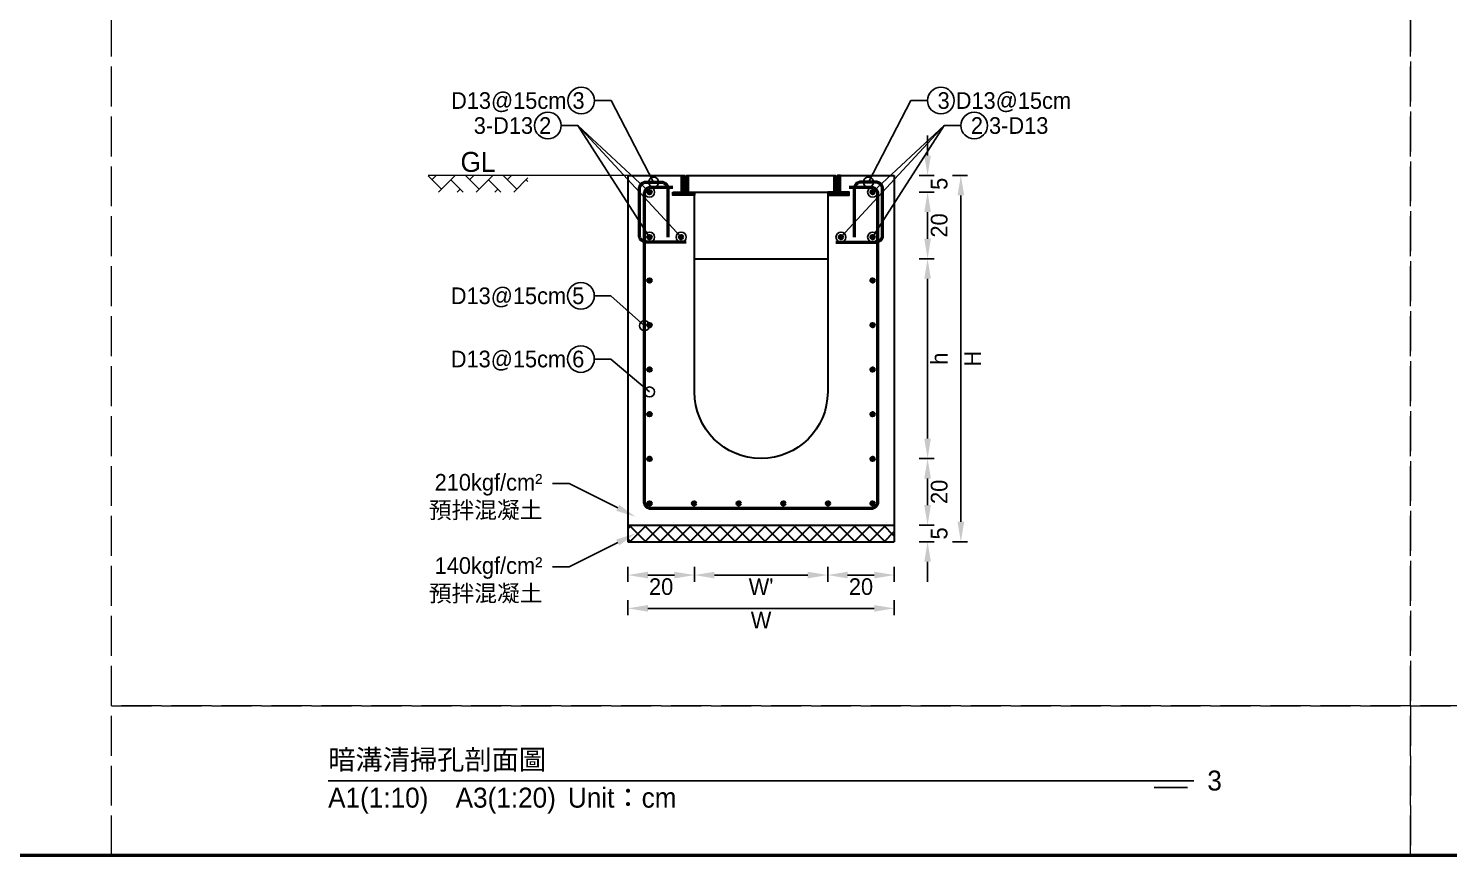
# Model space of a CAD drawing. Extents: x -7340 to 3675, y -3342 to 777.
# Drawn here: x -2565 to -2138.6, y -2021 to -1772.6 of the extents above; entities that cross this region are included whole.
import ezdxf
from ezdxf import colors
from ezdxf.entities.mleader import LeaderData, LeaderLine
from ezdxf.math import Vec2, Vec3

# ---------------------------------------------------------------- set-up
doc = ezdxf.new("R2010")
doc.units = 0
doc.header["$MEASUREMENT"] = 0
doc.linetypes.add('ACAD_ISO02W100', pattern=[15, 12, -3])
for name, color, linetype, lineweight in [('一、3.基本-變更', 1, 'Continuous', 50), ('二、2.繪圖-施作項目', 181, 'Continuous', 30), ('二、4.繪圖-設計鋪面', 40, 'Continuous', 20), ('二、5.繪圖-鋼筋', 60, 'Continuous', 50), ('二、6.繪圖-其他施作項目', 35, 'Continuous', 30)]:
    doc.layers.add(name, color=color, linetype=linetype, lineweight=lineweight)
doc.layers.add('一、4.基本-隱藏', color=9, linetype='ACAD_ISO02W100', lineweight=20, plot=False)
doc.layers.add('三、3.文字-註解文字', color=2, linetype='Continuous')
doc.styles.add('次圖名(詳圖)', font='MS PGothic.ttf', dxfattribs={"height": 6})
doc.styles.add('註解文字(詳圖)', font='MS PGothic.ttf', dxfattribs={"height": 5})
doc.dimstyles.new('註解文字(詳圖)', dxfattribs={"dimtxt": 5, "dimasz": 6, "dimexe": 2, "dimexo": 5, "dimgap": 1, "dimtad": 2, "dimzin": 0, "dimdsep": 46, "dimtxsty": '註解文字(詳圖)', "dimcen": 0.1, "dimclrd": 144, "dimclre": 144, "dimclrt": 256, "dimadec": 0, "dimazin": 0, "dimtfac": 1, "dimtofl": 0, "dimtmove": 0, "dimatfit": 3, "dimfxlon": 1, "dimtolj": 1, "dimtzin": 0, "dimlwd": -1, "dimlwe": -1, "dimarcsym": 1})

# ---------------------------------------------------------------- blocks, each defined once
blk = doc.blocks.new('_Small')
at = {"color": 0, "linetype": 'ByBlock', "lineweight": -2}
blk.add_circle((0, 0), 0.25, dxfattribs=at)
blk = doc.blocks.new('*D267')
at = {"layer": 'Defpoints', "color": 0, "transparency": 16777216}
for p in [(-2325, -1841.75), (-2345, -1901.75), (-2295, -1901.75)]:
    blk.add_point(p, dxfattribs=at)
at = {"layer": '三、3.文字-註解文字', "color": 144, "transparency": 16777216}
for p, q in [((-2297.5, -1841.75), (-2293, -1841.75)), ((-2295, -1847.75), (-2295, -1895.75)), ((-2297.5, -1901.75), (-2293, -1901.75))]:
    blk.add_line(p, q, dxfattribs=at)
for points in [[(-2296, -1847.75), (-2294, -1847.75), (-2295, -1841.75)], [(-2296, -1895.75), (-2294, -1895.75), (-2295, -1901.75)]]:
    blk.add_solid(points, dxfattribs=at)
at = {"layer": '三、3.文字-註解文字', "transparency": 16777216, "insert": (-2291.5, -1871.75), "char_height": 5, "attachment_point": 5, "rotation": 90, "style": '註解文字(詳圖)'}
blk.add_mtext('\\A1;h', dxfattribs=at)
blk = doc.blocks.new('*D268')
at = {"layer": 'Defpoints', "color": 0, "transparency": 16777216}
for p in [(-2345, -1901.75), (-2305, -1921.75), (-2295, -1921.75)]:
    blk.add_point(p, dxfattribs=at)
at = {"layer": '三、3.文字-註解文字', "color": 144, "transparency": 16777216}
for p, q in [((-2297.5, -1901.75), (-2293, -1901.75)), ((-2295, -1907.75), (-2295, -1915.75)), ((-2297.5, -1921.75), (-2293, -1921.75))]:
    blk.add_line(p, q, dxfattribs=at)
for points in [[(-2296, -1907.75), (-2294, -1907.75), (-2295, -1901.75)], [(-2296, -1915.75), (-2294, -1915.75), (-2295, -1921.75)]]:
    blk.add_solid(points, dxfattribs=at)
at = {"layer": '三、3.文字-註解文字', "transparency": 16777216, "insert": (-2291.5, -1911.75), "char_height": 5, "attachment_point": 5, "rotation": 90, "style": '註解文字(詳圖)'}
blk.add_mtext('\\A1;20', dxfattribs=at)
blk = doc.blocks.new('*D269')
at = {"layer": 'Defpoints', "color": 0, "transparency": 16777216}
for p in [(-2305, -1921.75), (-2305, -1926.75), (-2295, -1926.75)]:
    blk.add_point(p, dxfattribs=at)
at = {"layer": '三、3.文字-註解文字', "color": 144, "transparency": 16777216}
for p, q in [((-2295, -1915.75), (-2295, -1909.75)), ((-2297.5, -1921.75), (-2293, -1921.75)), ((-2297.5, -1926.75), (-2293, -1926.75)), ((-2295, -1932.75), (-2295, -1938.75))]:
    blk.add_line(p, q, dxfattribs=at)
for points in [[(-2296, -1915.75), (-2294, -1915.75), (-2295, -1921.75)], [(-2296, -1932.75), (-2294, -1932.75), (-2295, -1926.75)]]:
    blk.add_solid(points, dxfattribs=at)
at = {"layer": '三、3.文字-註解文字', "transparency": 16777216, "insert": (-2291.5, -1924.25), "char_height": 5, "attachment_point": 5, "rotation": 90, "style": '註解文字(詳圖)'}
blk.add_mtext('\\A1;5', dxfattribs=at)
blk = doc.blocks.new('*D270')
at = {"layer": 'Defpoints', "color": 0, "transparency": 16777216}
for p in [(-2305, -1816.75), (-2305, -1926.75), (-2285, -1926.75)]:
    blk.add_point(p, dxfattribs=at)
at = {"layer": '三、3.文字-註解文字', "color": 144, "transparency": 16777216}
for p, q in [((-2287.5, -1816.75), (-2283, -1816.75)), ((-2285, -1822.75), (-2285, -1920.75)), ((-2287.5, -1926.75), (-2283, -1926.75))]:
    blk.add_line(p, q, dxfattribs=at)
for points in [[(-2286, -1822.75), (-2284, -1822.75), (-2285, -1816.75)], [(-2286, -1920.75), (-2284, -1920.75), (-2285, -1926.75)]]:
    blk.add_solid(points, dxfattribs=at)
at = {"layer": '三、3.文字-註解文字', "transparency": 16777216, "insert": (-2281.5, -1871.75), "char_height": 5, "attachment_point": 5, "rotation": 90, "style": '註解文字(詳圖)'}
blk.add_mtext('\\A1;H', dxfattribs=at)
blk = doc.blocks.new('*D271')
at = {"layer": 'Defpoints', "color": 0, "transparency": 16777216}
for p in [(-2305, -1816.75), (-2305, -1821.75), (-2295, -1821.75)]:
    blk.add_point(p, dxfattribs=at)
at = {"layer": '三、3.文字-註解文字', "color": 144, "transparency": 16777216}
for p, q in [((-2295, -1810.75), (-2295, -1804.75)), ((-2297.5, -1816.75), (-2293, -1816.75)), ((-2297.5, -1821.75), (-2293, -1821.75)), ((-2295, -1827.75), (-2295, -1833.75))]:
    blk.add_line(p, q, dxfattribs=at)
for points in [[(-2296, -1810.75), (-2294, -1810.75), (-2295, -1816.75)], [(-2296, -1827.75), (-2294, -1827.75), (-2295, -1821.75)]]:
    blk.add_solid(points, dxfattribs=at)
at = {"layer": '三、3.文字-註解文字', "transparency": 16777216, "insert": (-2291.5, -1819.25), "char_height": 5, "attachment_point": 5, "rotation": 90, "style": '註解文字(詳圖)'}
blk.add_mtext('\\A1;5', dxfattribs=at)
blk = doc.blocks.new('*D272')
at = {"layer": 'Defpoints', "color": 0, "transparency": 16777216}
for p in [(-2305, -1821.75), (-2305, -1841.75), (-2295, -1841.75)]:
    blk.add_point(p, dxfattribs=at)
at = {"layer": '三、3.文字-註解文字', "color": 144, "transparency": 16777216}
for p, q in [((-2297.5, -1821.75), (-2293, -1821.75)), ((-2295, -1827.75), (-2295, -1835.75)), ((-2297.5, -1841.75), (-2293, -1841.75))]:
    blk.add_line(p, q, dxfattribs=at)
for points in [[(-2296, -1827.75), (-2294, -1827.75), (-2295, -1821.75)], [(-2296, -1835.75), (-2294, -1835.75), (-2295, -1841.75)]]:
    blk.add_solid(points, dxfattribs=at)
at = {"layer": '三、3.文字-註解文字', "transparency": 16777216, "insert": (-2291.5, -1831.75), "char_height": 5, "attachment_point": 5, "rotation": 90, "style": '註解文字(詳圖)'}
blk.add_mtext('\\A1;20', dxfattribs=at)
blk = doc.blocks.new('*D273')
at = {"layer": 'Defpoints', "color": 0, "transparency": 16777216}
for p in [(-2385, -1816.75), (-2365, -1821.75), (-2385, -1936.75)]:
    blk.add_point(p, dxfattribs=at)
at = {"layer": '三、3.文字-註解文字', "color": 144, "transparency": 16777216}
for p, q in [((-2385, -1934.25), (-2385, -1938.75)), ((-2365, -1934.25), (-2365, -1938.75)), ((-2371, -1936.75), (-2379, -1936.75))]:
    blk.add_line(p, q, dxfattribs=at)
for points in [[(-2379, -1935.75), (-2379, -1937.75), (-2385, -1936.75)], [(-2371, -1935.75), (-2371, -1937.75), (-2365, -1936.75)]]:
    blk.add_solid(points, dxfattribs=at)
at = {"layer": '三、3.文字-註解文字', "transparency": 16777216, "insert": (-2375, -1940.25), "char_height": 5, "attachment_point": 5, "style": '註解文字(詳圖)'}
blk.add_mtext('\\A1;20', dxfattribs=at)
blk = doc.blocks.new('*D274')
at = {"layer": 'Defpoints', "color": 0, "transparency": 16777216}
for p in [(-2365, -1821.75), (-2325, -1821.75), (-2325, -1936.75)]:
    blk.add_point(p, dxfattribs=at)
at = {"layer": '三、3.文字-註解文字', "color": 144, "transparency": 16777216}
for p, q in [((-2365, -1934.25), (-2365, -1938.75)), ((-2325, -1934.25), (-2325, -1938.75)), ((-2359, -1936.75), (-2331, -1936.75))]:
    blk.add_line(p, q, dxfattribs=at)
for points in [[(-2359, -1935.75), (-2359, -1937.75), (-2365, -1936.75)], [(-2331, -1935.75), (-2331, -1937.75), (-2325, -1936.75)]]:
    blk.add_solid(points, dxfattribs=at)
at = {"layer": '三、3.文字-註解文字', "transparency": 16777216, "insert": (-2345, -1940.25), "char_height": 5, "attachment_point": 5, "style": '註解文字(詳圖)'}
blk.add_mtext("\\A1;W'", dxfattribs=at)
blk = doc.blocks.new('*D275')
at = {"layer": 'Defpoints', "color": 0, "transparency": 16777216}
for p in [(-2305, -1816.75), (-2325, -1821.75), (-2305, -1936.75)]:
    blk.add_point(p, dxfattribs=at)
at = {"layer": '三、3.文字-註解文字', "color": 144, "transparency": 16777216}
for p, q in [((-2325, -1934.25), (-2325, -1938.75)), ((-2305, -1934.25), (-2305, -1938.75)), ((-2319, -1936.75), (-2311, -1936.75))]:
    blk.add_line(p, q, dxfattribs=at)
for points in [[(-2319, -1935.75), (-2319, -1937.75), (-2325, -1936.75)], [(-2311, -1935.75), (-2311, -1937.75), (-2305, -1936.75)]]:
    blk.add_solid(points, dxfattribs=at)
at = {"layer": '三、3.文字-註解文字', "transparency": 16777216, "insert": (-2315, -1940.25), "char_height": 5, "attachment_point": 5, "style": '註解文字(詳圖)'}
blk.add_mtext('\\A1;20', dxfattribs=at)
blk = doc.blocks.new('*D276')
at = {"layer": 'Defpoints', "color": 0, "transparency": 16777216}
for p in [(-2385, -1926.75), (-2305, -1926.75), (-2305, -1946.75)]:
    blk.add_point(p, dxfattribs=at)
at = {"layer": '三、3.文字-註解文字', "color": 144, "transparency": 16777216}
for p, q in [((-2385, -1944.25), (-2385, -1948.75)), ((-2305, -1944.25), (-2305, -1948.75)), ((-2379, -1946.75), (-2311, -1946.75))]:
    blk.add_line(p, q, dxfattribs=at)
for points in [[(-2379, -1945.75), (-2379, -1947.75), (-2385, -1946.75)], [(-2311, -1945.75), (-2311, -1947.75), (-2305, -1946.75)]]:
    blk.add_solid(points, dxfattribs=at)
at = {"layer": '三、3.文字-註解文字', "transparency": 16777216, "insert": (-2345, -1950.25), "char_height": 5, "attachment_point": 5, "style": '註解文字(詳圖)'}
blk.add_mtext('\\A1;W', dxfattribs=at)

msp = doc.modelspace()

# ---------------------------------------------------------------- hatches: boundary and pattern name
at = {"layer": '二、2.繪圖-施作項目'}
h = msp.add_hatch(dxfattribs=at)
h.set_pattern_fill('ANSI37', color=256)
h.set_pattern_definition([(45, (-3854.7632, -1960.2784), (-2.245064, 2.245064), []), (135, (-3854.7632, -1960.2784), (-2.245064, -2.245064), [])])
h.paths.add_polyline_path([(-2385, -1921.75), (-2385, -1926.75), (-2305, -1926.75), (-2305, -1921.75)])
at = {"layer": '二、4.繪圖-設計鋪面'}
h = msp.add_hatch(dxfattribs=at)
h.set_pattern_fill('AR-HBONE', color=256)
h.set_pattern_definition([(45, (-1765, -1546.5), (0, 5.656854), [12, -4]), (135, (-1762.1716, -1543.6716), (4e-16, 5.656854), [12, -4])])
h.paths.add_polyline_path([(-2415, -1816.75), (-2445, -1816.75), (-2445, -1821.75), (-2415, -1821.75)])
at = {"layer": '二、5.繪圖-鋼筋'}
h = msp.add_hatch(color=256, dxfattribs=at)
h.dxf.hatch_style = 1
h.paths.add_polyline_path([(-2378, -1821.75, 1), (-2379, -1821.75, 1)])
h = msp.add_hatch(color=256, dxfattribs=at)
h.dxf.hatch_style = 1
h.paths.add_polyline_path([(-2311, -1821.75, 1), (-2312, -1821.75, 1)])
h = msp.add_hatch(color=256, dxfattribs=at)
h.dxf.hatch_style = 1
h.paths.add_polyline_path([(-2378, -1835.25, 1), (-2379, -1835.25, 1)])
h = msp.add_hatch(color=256, dxfattribs=at)
h.dxf.hatch_style = 1
h.paths.add_polyline_path([(-2368.5, -1835.25, 1), (-2369.5, -1835.25, 1)])
h = msp.add_hatch(color=256, dxfattribs=at)
h.dxf.hatch_style = 1
h.paths.add_polyline_path([(-2320.5, -1835.25, 1), (-2321.5, -1835.25, 1)])
h = msp.add_hatch(color=256, dxfattribs=at)
h.dxf.hatch_style = 1
h.paths.add_polyline_path([(-2311, -1835.25, 1), (-2312, -1835.25, 1)])
h = msp.add_hatch(color=256, dxfattribs=at)
h.dxf.hatch_style = 1
h.paths.add_polyline_path([(-2378, -1848.25, 1), (-2379, -1848.25, 1)])
h = msp.add_hatch(color=256, dxfattribs=at)
h.dxf.hatch_style = 1
h.paths.add_polyline_path([(-2311, -1848.25, 1), (-2312, -1848.25, 1)])
h = msp.add_hatch(color=256, dxfattribs=at)
h.dxf.hatch_style = 1
h.paths.add_polyline_path([(-2378, -1861.65, 1), (-2379, -1861.65, 1)])
h = msp.add_hatch(color=256, dxfattribs=at)
h.dxf.hatch_style = 1
h.paths.add_polyline_path([(-2311, -1861.65, 1), (-2312, -1861.65, 1)])
h = msp.add_hatch(color=256, dxfattribs=at)
h.dxf.hatch_style = 1
h.paths.add_polyline_path([(-2378, -1875.05, 1), (-2379, -1875.05, 1)])
h = msp.add_hatch(color=256, dxfattribs=at)
h.dxf.hatch_style = 1
h.paths.add_polyline_path([(-2311, -1875.05, 1), (-2312, -1875.05, 1)])
h = msp.add_hatch(color=256, dxfattribs=at)
h.dxf.hatch_style = 1
h.paths.add_polyline_path([(-2378, -1888.45, 1), (-2379, -1888.45, 1)])
h = msp.add_hatch(color=256, dxfattribs=at)
h.dxf.hatch_style = 1
h.paths.add_polyline_path([(-2311, -1888.45, 1), (-2312, -1888.45, 1)])
h = msp.add_hatch(color=256, dxfattribs=at)
h.dxf.hatch_style = 1
h.paths.add_polyline_path([(-2378, -1901.85, 1), (-2379, -1901.85, 1)])
h = msp.add_hatch(color=256, dxfattribs=at)
h.dxf.hatch_style = 1
h.paths.add_polyline_path([(-2311, -1901.85, 1), (-2312, -1901.85, 1)])
h = msp.add_hatch(color=256, dxfattribs=at)
h.dxf.hatch_style = 1
h.paths.add_polyline_path([(-2378, -1915.25, 1), (-2379, -1915.25, 1)])
h = msp.add_hatch(color=256, dxfattribs=at)
h.dxf.hatch_style = 1
h.paths.add_polyline_path([(-2364.6, -1915.25, 1), (-2365.6, -1915.25, 1)])
h = msp.add_hatch(color=256, dxfattribs=at)
h.dxf.hatch_style = 1
h.paths.add_polyline_path([(-2351.2, -1915.25, 1), (-2352.2, -1915.25, 1)])
h = msp.add_hatch(color=256, dxfattribs=at)
h.dxf.hatch_style = 1
h.paths.add_polyline_path([(-2337.8, -1915.25, 1), (-2338.8, -1915.25, 1)])
h = msp.add_hatch(color=256, dxfattribs=at)
h.dxf.hatch_style = 1
h.paths.add_polyline_path([(-2324.4, -1915.25, 1), (-2325.4, -1915.25, 1)])
h = msp.add_hatch(color=256, dxfattribs=at)
h.dxf.hatch_style = 1
h.paths.add_polyline_path([(-2311, -1915.25, 1), (-2312, -1915.25, 1)])
at = {"layer": '二、6.繪圖-其他施作項目'}
h = msp.add_hatch(dxfattribs=at)
h.set_pattern_fill('ANSI31', color=256, scale=0.1)
h.set_pattern_definition([(45, (-653.49114, -3121.03593), (-0.224506403, 0.224506403), [])])
h.paths.add_polyline_path([(-2368.9, -1821.75), (-2371.5, -1821.75), (-2371.5, -1822.65), (-2365, -1822.65), (-2365, -1821.75), (-2368, -1821.75), (-2368, -1816.75), (-2368.9, -1816.75)])
h.paths.add_polyline_path([(-2321.1, -1816.75), (-2322, -1816.75), (-2322, -1821.75), (-2325, -1821.75), (-2325, -1822.65), (-2318.5, -1822.65), (-2318.5, -1821.75), (-2321.1, -1821.75)])

# ---------------------------------------------------------------- linework, layer by layer
at = {"layer": '一、3.基本-變更'}
msp.add_lwpolyline([(-3420, -1514), (0, -1514), (0, -2021), (-3420, -2021)], close=True, dxfattribs=at)
at = {"layer": '一、4.基本-隱藏'}
for points in [[(-2540, -1514), (-1760, -1514), (-1760, -2021), (-2540, -2021)], [(-2540, -1767.5), (-2150, -1767.5), (-2150, -1976), (-2540, -1976)], [(-2150, -1767.5), (-1850, -1767.5), (-1850, -1976), (-2150, -1976)], [(-2540, -1976), (-2150, -1976), (-2150, -2021), (-2540, -2021)], [(-2150, -1976), (-1850, -1976), (-1850, -2021), (-2150, -2021)]]:
    msp.add_lwpolyline(points, close=True, dxfattribs=at)
msp.add_lwpolyline([(-2540, -2021), (-1760, -2021)], dxfattribs=at)
at = {"layer": '三、3.文字-註解文字'}
for points in [[(-2475, -1998.5), (-2215, -1998.5)], [(-2217, -2000.5), (-2227, -2000.5)]]:
    msp.add_lwpolyline(points, dxfattribs=at)
for centre in [(-2399, -1794.25), (-2291, -1794.25), (-2409, -1801.75), (-2281, -1801.75), (-2399.082, -1852.885), (-2399.082, -1871.875)]:
    msp.add_circle(centre, 4, dxfattribs=at)
at = {"layer": '二、2.繪圖-施作項目'}
for points in [[(-2385, -1816.75), (-2368.9, -1816.75)], [(-2385, -1816.75), (-2385, -1926.75)], [(-2321.1, -1816.75), (-2305, -1816.75)], [(-2305, -1816.75), (-2305, -1926.75)], [(-2385, -1921.75), (-2305, -1921.75)], [(-2385, -1926.75), (-2305, -1926.75)]]:
    msp.add_lwpolyline(points, dxfattribs=at)
msp.add_lwpolyline([(-2325, -1822.65), (-2325, -1881.75, -1), (-2365, -1881.75), (-2365, -1822.65)], format="xyb", dxfattribs=at)
at = {"layer": '二、4.繪圖-設計鋪面'}
msp.add_lwpolyline([(-2385, -1816.75), (-2445, -1816.75)], dxfattribs=at)
at = {"layer": '二、5.繪圖-鋼筋'}
for points in [[(-2367.5, -1836.75), (-2379.5, -1836.75, -0.4142136), (-2381.5, -1834.75), (-2381.5, -1820.75, -0.4142136), (-2379.5, -1818.75), (-2375, -1818.75, -0.4142136), (-2373, -1820.75), (-2373, -1835.25)], [(-2318.5, -1820.25), (-2312, -1820.25, -0.4142136), (-2310, -1822.25), (-2310, -1914.75, -0.4142136), (-2312, -1916.75), (-2378, -1916.75, -0.4142136), (-2380, -1914.75), (-2380, -1822.25, -0.4142136), (-2378, -1820.25), (-2371.5, -1820.25)], [(-2322.5, -1836.75), (-2310.5, -1836.75, 0.4142136), (-2308.5, -1834.75), (-2308.5, -1820.75, 0.4142136), (-2310.5, -1818.75), (-2315, -1818.75, 0.4142136), (-2317, -1820.75), (-2317, -1835.25)]]:
    msp.add_lwpolyline(points, format="xyb", dxfattribs=at)
for centre in [(-2378.5, -1821.75), (-2311.5, -1821.75), (-2378.5, -1835.25), (-2369, -1835.25), (-2321, -1835.25), (-2311.5, -1835.25), (-2378.5, -1848.25), (-2311.5, -1848.25), (-2378.5, -1861.65), (-2311.5, -1861.65), (-2378.5, -1875.05), (-2311.5, -1875.05), (-2378.5, -1888.45), (-2311.5, -1888.45), (-2378.5, -1901.85), (-2311.5, -1901.85), (-2378.5, -1915.25), (-2365.1, -1915.25), (-2351.7, -1915.25), (-2338.3, -1915.25), (-2324.9, -1915.25), (-2311.5, -1915.25)]:
    msp.add_circle(centre, 0.5, dxfattribs=at)
at = {"layer": '二、6.繪圖-其他施作項目'}
for points in [[(-2371.5, -1821.75), (-2368.9, -1821.75), (-2368.9, -1816.75), (-2368, -1816.75), (-2368, -1821.75), (-2365, -1821.75), (-2365, -1822.65), (-2371.5, -1822.65)], [(-2321.1, -1816.75), (-2322, -1816.75), (-2322, -1821.75), (-2325, -1821.75), (-2325, -1822.65), (-2318.5, -1822.65), (-2318.5, -1821.75), (-2321.1, -1821.75)]]:
    msp.add_lwpolyline(points, close=True, dxfattribs=at)
for points in [[(-2367.5, -1816.75), (-2367.5, -1821.75)], [(-2367.5, -1816.75), (-2322.5, -1816.75)], [(-2366.9, -1816.75), (-2366.9, -1821.75)], [(-2323.1, -1816.75), (-2323.1, -1821.75)], [(-2322.5, -1816.75), (-2322.5, -1821.75)], [(-2367.5, -1821.75), (-2322.5, -1821.75)], [(-2365, -1841.75), (-2325, -1841.75)]]:
    msp.add_lwpolyline(points, dxfattribs=at)

# ---------------------------------------------------------------- texts
at = {"layer": '三、3.文字-註解文字', "char_height": 6, "attachment_point": 4, "style": '次圖名(詳圖)'}
for s, width, insert in [('{\\fMS PGothic|b0|i0|c128|p34;暗溝}清掃孔{\\fMS PGothic|b0|i0|c128|p34;剖面圖}', 134.12151, (-2475, -1992.5)), ('3', 3, (-2211, -1998.5)), ('A1(1:10)\u3000A3(1:20){\\fMS PGothic|b0|i0|c128|p34;^IUnit：cm}', 136.03259, (-2475, -2004.5))]:
    msp.add_mtext_dynamic_manual_height_columns(s, width=width, gutter_width=15, heights=[0], dxfattribs=dict(at, insert=insert))
at = {"layer": '二、4.繪圖-設計鋪面', "insert": (-2430, -1815.75), "char_height": 6, "attachment_point": 8, "style": '註解文字(詳圖)'}
msp.add_mtext_dynamic_manual_height_columns('{\\fMS PGothic|b0|i0|c128|p34;GL}', width=10.17412, gutter_width=30, heights=[0], dxfattribs=at)

# ---------------------------------------------------------------- dimensions: what is measured, and where the dimension line sits
at = {"layer": '三、3.文字-註解文字'}
for base, p1, p2, text, picture, middle in [((-2295, -1821.75), (-2305, -1816.75), (-2305, -1821.75), '5', '*D271', (-2291.5, -1819.25)), ((-2285, -1926.75), (-2305, -1816.75), (-2305, -1926.75), 'H', '*D270', (-2281.5, -1871.75)), ((-2295, -1841.75), (-2305, -1821.75), (-2305, -1841.75), '20', '*D272', (-2291.5, -1831.75)), ((-2295, -1901.75), (-2325, -1841.75), (-2345, -1901.75), 'h', '*D267', (-2291.5, -1871.75)), ((-2295, -1921.75), (-2345, -1901.75), (-2305, -1921.75), '20', '*D268', (-2291.5, -1911.75)), ((-2295, -1926.75), (-2305, -1921.75), (-2305, -1926.75), '5', '*D269', (-2291.5, -1924.25))]:
    dim = msp.add_linear_dim(base=base, p1=p1, p2=p2, angle=90, text=text, dimstyle='註解文字(詳圖)', dxfattribs=at)
    dim.commit()
    dim.dimension.update_dxf_attribs({"geometry": picture, "text_midpoint": middle})
for base, p1, p2, text, picture, middle in [((-2385, -1936.75), (-2365, -1821.75), (-2385, -1816.75), '20', '*D273', (-2375, -1940.25)), ((-2305, -1936.75), (-2325, -1821.75), (-2305, -1816.75), '20', '*D275', (-2315, -1940.25)), ((-2325, -1936.75), (-2365, -1821.75), (-2325, -1821.75), "W'", '*D274', (-2345, -1940.25)), ((-2305, -1946.75), (-2385, -1926.75), (-2305, -1926.75), 'W', '*D276', (-2345, -1950.25))]:
    dim = msp.add_linear_dim(base=base, p1=p1, p2=p2, text=text, dimstyle='註解文字(詳圖)', dxfattribs=at)
    dim.commit()
    dim.dimension.update_dxf_attribs({"geometry": picture, "text_midpoint": middle})

# ---------------------------------------------------------------- leaders
ml = msp.add_multileader_mtext('Standard', dxfattribs=at)
ml.set_content('{\\fMS PGothic|b0|i0|c128|p34;D13}@15cm{\\fMS PGothic|b0|i0|c128|p34; }3', color=256, style='註解文字(詳圖)')
ml.set_leader_properties(color=144, linetype='ByLayer', lineweight=-1)
ml.set_arrow_properties(name='SMALL')
ml.build(insert=Vec2(0, 0))
ml.multileader.update_dxf_attribs({"dogleg_length": 5, "arrow_head_size": 6})
ctx = ml.context
ctx.base_point, ctx.char_height, ctx.arrow_head_size, ctx.landing_gap_size, ctx.plane_origin = Vec3(-2439.097, -1794.25), 5, 6, 3, Vec3(-2488.932, -1842.085)
ctx.text_align_type = 2
notes = []
notes.append((ctx, [(1, (1, 1, 0), (-2390, -1794.25), (-1, 0), 5, [(0, [(-2377.25, -1818.75)], 0, [])])]))
ctx.mtext.insert, ctx.mtext.alignment, ctx.mtext.flow_direction = Vec3(-2398, -1791.736), 3, 5
ml = msp.add_multileader_mtext('Standard', dxfattribs=at)
ml.set_content('3{\\fMS PGothic|b0|i0|c128|p34; D13@15cm}', color=256, style='註解文字(詳圖)')
ml.set_leader_properties(color=144, linetype='ByLayer', lineweight=-1)
ml.set_arrow_properties(name='SMALL')
ml.build(insert=Vec2(0, 0))
ml.multileader.update_dxf_attribs({"dogleg_length": 5, "arrow_head_size": 6})
ctx = ml.context
ctx.base_point, ctx.char_height, ctx.arrow_head_size, ctx.landing_gap_size, ctx.plane_origin = Vec3(-2295, -1794.25), 5, 6, 3, Vec3(-2337.625, -1842.085)
notes.append((ctx, [(0, (1, 1, 0), (-2300, -1794.25), (1, 0), 5, [(0, [(-2312.75, -1818.75)], 0, [])])]))
ctx.mtext.insert, ctx.mtext.flow_direction = Vec3(-2292, -1791.736), 5
ml = msp.add_multileader_mtext('Standard', dxfattribs=at)
ml.set_content('3-{\\fMS PGothic|b0|i0|c128|p34;D13 2}', color=256, style='註解文字(詳圖)')
ml.set_leader_properties(color=144, linetype='ByLayer', lineweight=-1)
ml.set_arrow_properties(name='SMALL')
ml.build(insert=Vec2(0, 0))
ml.multileader.update_dxf_attribs({"dogleg_length": 5, "arrow_head_size": 6})
ctx = ml.context
ctx.base_point, ctx.char_height, ctx.arrow_head_size, ctx.landing_gap_size, ctx.plane_origin = Vec3(-2435.375, -1801.75), 5, 6, 3, Vec3(-2498.932, -1849.585)
ctx.text_align_type = 2
notes.append((ctx, [(1, (1, 1, 0), (-2400, -1801.75), (-1, 0), 5, [(0, [(-2378.5, -1821.75)], 0, [])])]))
ctx.mtext.insert, ctx.mtext.alignment, ctx.mtext.flow_direction = Vec3(-2408, -1799.236), 3, 5
ml = msp.add_multileader_mtext('Standard', dxfattribs=at)
ml.set_content('{\\fMS PGothic|b0|i0|c128|p34; }', color=256, style='註解文字(詳圖)')
ml.set_leader_properties(color=144, linetype='ByLayer', lineweight=-1)
ml.set_arrow_properties(name='SMALL')
ml.build(insert=Vec2(0, 0))
ml.multileader.update_dxf_attribs({"dogleg_length": 5, "arrow_head_size": 6})
ctx = ml.context
ctx.base_point, ctx.char_height, ctx.arrow_head_size, ctx.landing_gap_size, ctx.plane_origin = Vec3(-2413.216, -1801.75), 5, 6, 3, Vec3(-2500.235, -1857.068)
ctx.text_align_type = 2
notes.append((ctx, [(1, (1, 1, 0), (-2400, -1801.75), (-1, 0), 5, [(0, [(-2369, -1835.25)], 0, [])])]))
ctx.mtext.insert, ctx.mtext.alignment, ctx.mtext.flow_direction = Vec3(-2408, -1799.25), 3, 5
ml = msp.add_multileader_mtext('Standard', dxfattribs=at)
ml.set_content('{\\fMS PGothic|b0|i0|c128|p34; }', color=256, style='註解文字(詳圖)')
ml.set_leader_properties(color=144, linetype='ByLayer', lineweight=-1)
ml.set_arrow_properties(name='SMALL')
ml.build(insert=Vec2(0, 0))
ml.multileader.update_dxf_attribs({"dogleg_length": 5, "arrow_head_size": 6})
ctx = ml.context
ctx.base_point, ctx.char_height, ctx.arrow_head_size, ctx.landing_gap_size, ctx.plane_origin = Vec3(-2413.216, -1801.75), 5, 6, 3, Vec3(-2505.173, -1860.461)
ctx.text_align_type = 2
notes.append((ctx, [(1, (1, 1, 0), (-2400, -1801.75), (-1, 0), 5, [(0, [(-2378.5, -1835.25)], 0, [])])]))
ctx.mtext.insert, ctx.mtext.alignment, ctx.mtext.flow_direction = Vec3(-2408, -1799.25), 3, 5
ml = msp.add_multileader_mtext('Standard', dxfattribs=at)
ml.set_content('{\\fMS PGothic|b0|i0|c128|p34; }', color=256, style='註解文字(詳圖)')
ml.set_leader_properties(color=144, linetype='ByLayer', lineweight=-1)
ml.set_arrow_properties(name='SMALL')
ml.build(insert=Vec2(0, 0))
ml.multileader.update_dxf_attribs({"dogleg_length": 5, "arrow_head_size": 6})
ctx = ml.context
ctx.base_point, ctx.char_height, ctx.arrow_head_size, ctx.landing_gap_size, ctx.plane_origin = Vec3(-2285, -1801.75), 5, 6, 3, Vec3(-2313.625, -1849.585)
notes.append((ctx, [(0, (1, 1, 0), (-2290, -1801.75), (1, 0), 5, [(0, [(-2321, -1835.25)], 0, [])])]))
ctx.mtext.insert, ctx.mtext.flow_direction = Vec3(-2282, -1799.25), 5
ml = msp.add_multileader_mtext('Standard', dxfattribs=at)
ml.set_content('2{\\fMS PGothic|b0|i0|c128|p34; }3-D13', color=256, style='註解文字(詳圖)')
ml.set_leader_properties(color=144, linetype='ByLayer', lineweight=-1)
ml.set_arrow_properties(name='SMALL')
ml.build(insert=Vec2(0, 0))
ml.multileader.update_dxf_attribs({"dogleg_length": 5, "arrow_head_size": 6})
ctx = ml.context
ctx.base_point, ctx.char_height, ctx.arrow_head_size, ctx.landing_gap_size, ctx.plane_origin = Vec3(-2285, -1801.75), 5, 6, 3, Vec3(-2327.625, -1849.585)
notes.append((ctx, [(0, (1, 1, 0), (-2290, -1801.75), (1, 0), 5, [(0, [(-2311.5, -1821.75)], 0, [])])]))
ctx.mtext.insert, ctx.mtext.flow_direction = Vec3(-2282, -1799.236), 5
ml = msp.add_multileader_mtext('Standard', dxfattribs=at)
ml.set_content('{\\fMS PGothic|b0|i0|c128|p34; }', color=256, style='註解文字(詳圖)')
ml.set_leader_properties(color=144, linetype='ByLayer', lineweight=-1)
ml.set_arrow_properties(name='SMALL')
ml.build(insert=Vec2(0, 0))
ml.multileader.update_dxf_attribs({"dogleg_length": 5, "arrow_head_size": 6})
ctx = ml.context
ctx.base_point, ctx.char_height, ctx.arrow_head_size, ctx.landing_gap_size, ctx.plane_origin = Vec3(-2285, -1801.75), 5, 6, 3, Vec3(-2311.773, -1853.689)
notes.append((ctx, [(0, (1, 1, 0), (-2290, -1801.75), (1, 0), 5, [(0, [(-2311.5, -1835.25)], 0, [])])]))
ctx.mtext.insert, ctx.mtext.flow_direction = Vec3(-2282, -1799.25), 5
ml = msp.add_multileader_mtext('Standard', dxfattribs=at)
ml.set_content('{\\fMS PGothic|b0|i0|c128|p34;D13@15cm }5', color=256, style='註解文字(詳圖)')
ml.set_leader_properties(color=144, linetype='ByLayer', lineweight=-1)
ml.set_arrow_properties(name='SMALL')
ml.build(insert=Vec2(0, 0))
ml.multileader.update_dxf_attribs({"dogleg_length": 5, "arrow_head_size": 6})
ctx = ml.context
ctx.base_point, ctx.char_height, ctx.arrow_head_size, ctx.landing_gap_size, ctx.plane_origin = Vec3(-2439.178, -1852.885), 5, 6, 3, Vec3(-2489.013, -1900.719)
ctx.text_align_type = 2
notes.append((ctx, [(1, (1, 1, 0), (-2390.082, -1852.885), (-1, 0), 5, [(0, [(-2380, -1861.85)], 0, [])])]))
ctx.mtext.insert, ctx.mtext.alignment, ctx.mtext.flow_direction = Vec3(-2398.082, -1850.37), 3, 5
ml = msp.add_multileader_mtext('Standard', dxfattribs=at)
ml.set_content('{\\fMS PGothic|b0|i0|c128|p34;D13@15cm }6', color=256, style='註解文字(詳圖)')
ml.set_leader_properties(color=144, linetype='ByLayer', lineweight=-1)
ml.set_arrow_properties(name='SMALL')
ml.build(insert=Vec2(0, 0))
ml.multileader.update_dxf_attribs({"dogleg_length": 5, "arrow_head_size": 6})
ctx = ml.context
ctx.base_point, ctx.char_height, ctx.arrow_head_size, ctx.landing_gap_size, ctx.plane_origin = Vec3(-2439.15, -1871.875), 5, 6, 3, Vec3(-2489.013, -1919.71)
ctx.text_align_type = 2
notes.append((ctx, [(1, (1, 1, 0), (-2390.082, -1871.875), (-1, 0), 5, [(0, [(-2378.5, -1881.75)], 0, [])])]))
ctx.mtext.insert, ctx.mtext.alignment, ctx.mtext.flow_direction = Vec3(-2398.082, -1869.361), 3, 5
ml = msp.add_multileader_mtext('Standard', dxfattribs=at)
ml.set_content('{\\fMS PGothic|b0|i0|c128|p34;210kgf/cm²}\\P預拌{\\fMS PGothic|b0|i0|c128|p34;混凝土}', color=256, style='註解文字(詳圖)')
ml.set_leader_properties(color=144, linetype='ByLayer', lineweight=-1)
ml.build(insert=Vec2(0, 0))
ml.multileader.update_dxf_attribs({"dogleg_length": 5, "arrow_head_size": 6})
ctx = ml.context
ctx.base_point, ctx.char_height, ctx.arrow_head_size, ctx.landing_gap_size, ctx.plane_origin = Vec3(-2449.058, -1909.25), 5, 6, 3, Vec3(-2382.66, -1919.25)
ctx.text_align_type = 2
notes.append((ctx, [(0, (1, 1, 0), (-2402.66, -1909.25), (-1, 0), 5, [(0, [(-2382.66, -1919.25)], 0, [])])]))
ctx.mtext.insert, ctx.mtext.alignment, ctx.mtext.flow_direction = Vec3(-2410.66, -1906.381), 3, 5
ml = msp.add_multileader_mtext('Standard', dxfattribs=at)
ml.set_content('{\\fMS PGothic|b0|i0|c128|p34;140kgf/cm²}\\P預拌{\\fMS PGothic|b0|i0|c128|p34;混凝土}', color=256, style='註解文字(詳圖)')
ml.set_leader_properties(color=144, linetype='ByLayer', lineweight=-1)
ml.build(insert=Vec2(0, 0))
ml.multileader.update_dxf_attribs({"dogleg_length": 5, "arrow_head_size": 6})
ctx = ml.context
ctx.base_point, ctx.char_height, ctx.arrow_head_size, ctx.landing_gap_size, ctx.plane_origin = Vec3(-2449.058, -1934.25), 5, 6, 3, Vec3(-2382.66, -1924.25)
ctx.text_align_type = 2
notes.append((ctx, [(0, (1, 1, 0), (-2402.66, -1934.25), (-1, 0), 5, [(0, [(-2382.66, -1924.25)], 0, [])])]))
ctx.mtext.insert, ctx.mtext.alignment, ctx.mtext.flow_direction = Vec3(-2410.66, -1931.381), 3, 5
for ctx, leaders in notes:
    for number, flags, end, landing, length, lines in leaders:
        leader = LeaderData()
        leader.index, (leader.has_last_leader_line, leader.has_dogleg_vector, leader.attachment_direction) = number, flags
        leader.last_leader_point, leader.dogleg_vector, leader.dogleg_length = Vec3(end), Vec3(landing), length
        for number, points, colour, breaks in lines:
            line = LeaderLine()
            line.index, line.vertices, line.color, line.breaks = number, Vec3.list(points), colors.encode_raw_color(colour), breaks
            leader.lines.append(line)
        ctx.leaders.append(leader)

doc.saveas('drawing.dxf')
